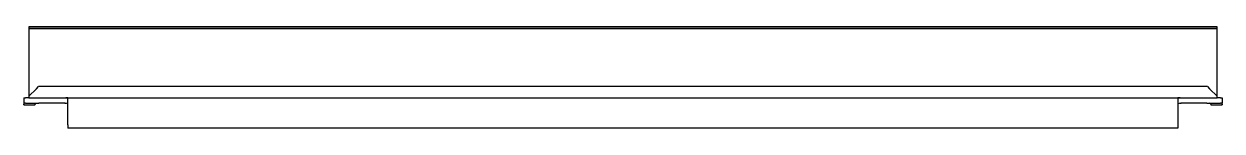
# Model space of a CAD drawing. Header units: millimetres. Extents: x 165 to 1879, y 93 to 239.
import ezdxf

# ---------------------------------------------------------------- set-up
doc = ezdxf.new("R2010")
doc.units = ezdxf.units.MM

# ---------------------------------------------------------------- blocks, each defined once
blk = doc.blocks.new('*U6')
for p, q in [((1700, 0), (0, 0)), ((0, 0), (0, -2.5)), ((1700, -2.5), (1700, 0)), ((0, -2.5), (0, -2.6)), ((1700, -2.5), (0, -2.5)), ((0, -2.6), (0, -96.8)), ((0, -2.6), (1700, -2.6)), ((1700, -2.6), (1700, -2.5)), ((1700, -96.8), (1700, -2.6)), ((-7, -102), (-5, -102)), ((-7, -102), (-7, -110)), ((0, -102), (-5, -102)), ((10.8, -89.2), (0, -100)), ((0, -96.8), (0, -100)), ((0, -100), (0, -102)), ((0, -102), (1700, -102)), ((10.8, -89.2), (14, -86)), ((1686, -86), (14, -86)), ((56, -141.2), (56, -102)), ((1644, -102), (1644, -141.2)), ((1686, -86), (1689.2, -89.2)), ((1700, -100), (1689.2, -89.2)), ((1700, -100), (1700, -96.8)), ((1700, -102), (1700, -100)), ((1705, -102), (1700, -102)), ((1705, -102), (1707, -102)), ((1707, -102), (1707, -110)), ((-5, -110), (-7, -110)), ((-7, -110), (-7, -111.2)), ((-7, -111.2), (-7, -111.3)), ((-7, -112), (-7, -111.3)), ((-7, -112), (8.8, -112)), ((-5, -110), (10.9, -110)), ((9, -111.2), (9, -111.3)), ((10.9, -110), (14.5, -110)), ((27.4, -110), (14.5, -110)), ((28.8, -110), (27.4, -110)), ((42.2, -110), (28.8, -110)), ((43.6, -110), (42.2, -110)), ((51.4, -110), (43.6, -110)), ((51.4, -110), (52.8, -110)), ((53, -110), (52.8, -110)), ((1647.2, -110), (1647, -110)), ((1647.2, -110), (1648.6, -110)), ((1656.4, -110), (1648.6, -110)), ((1657.8, -110), (1656.4, -110)), ((1671.2, -110), (1657.8, -110)), ((1672.6, -110), (1671.2, -110)), ((1685.5, -110), (1672.6, -110)), ((1685.5, -110), (1689.1, -110)), ((1689.1, -110), (1705, -110)), ((1691, -111.2), (1691, -111.3)), ((1691.2, -112), (1707, -112)), ((1707, -110), (1705, -110)), ((1707, -111.2), (1707, -110)), ((1707, -111.2), (1707, -111.3)), ((1707, -111.3), (1707, -112)), ((56, -141.2), (56, -145.9)), ((1644, -145.9), (56, -145.9)), ((1644, -141.2), (1644, -145.9))]:
    blk.add_line(p, q)
for centre, radius, start, end in [((53, -118), 16, 79.1931, 90), ((1647, -118), 16, 90, 100.8069), ((7.8, -111.3), 1.23, 323.7125, 0), ((10.2, -111.2), 1.23, 90, 180), ((53, -118), 8, 67.9757, 90), ((1647, -118), 8, 90, 112.0243), ((1689.8, -111.2), 1.23, 0, 90), ((1692.2, -111.3), 1.23, 180, 216.2875)]:
    blk.add_arc(centre, radius, start, end)

msp = doc.modelspace()

# ---------------------------------------------------------------- block references
msp.add_blockref('*U6', (172.3, 238.5))

doc.saveas('drawing.dxf')
